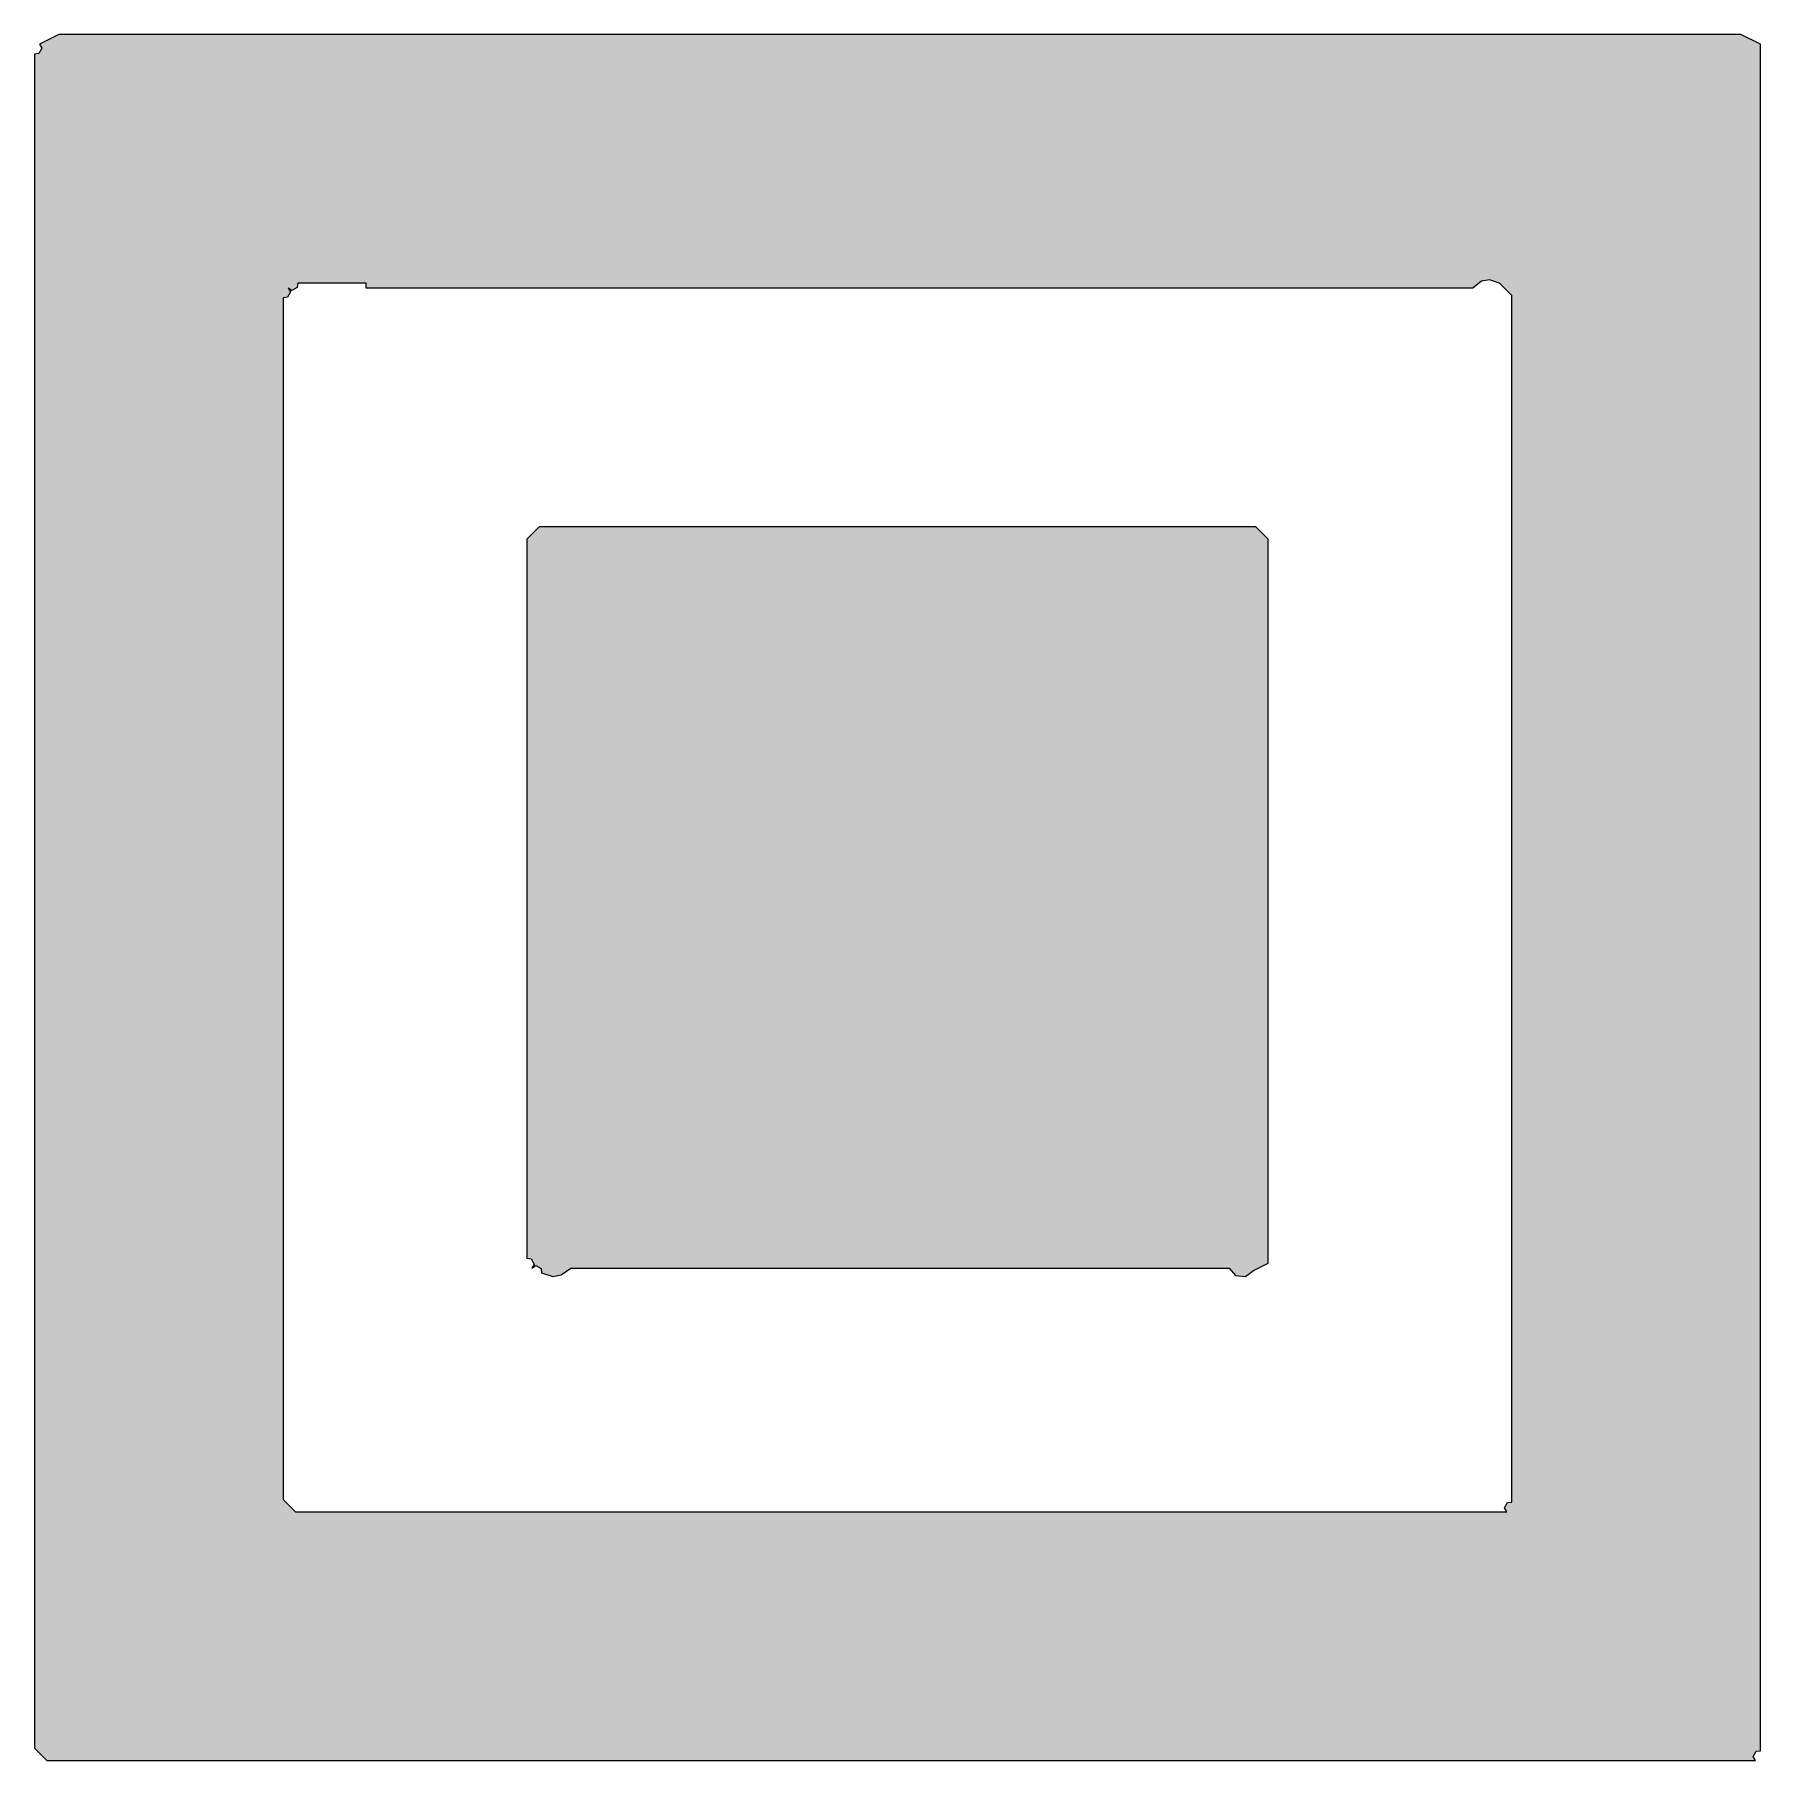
# Model space of a CAD drawing. Extents: x 396092 to 455492, y 17293 to 132793.
# Drawn here: x 410096.3 to 410183.7, y 27017.6 to 27105 of the extents above; entities that cross this region are included whole.
import ezdxf

# ---------------------------------------------------------------- set-up
doc = ezdxf.new("R2010")
doc.units = 0
doc.header["$LTSCALE"] = 1000
doc.header["$MEASUREMENT"] = 0

# ---------------------------------------------------------------- blocks, each defined once
blk = doc.blocks.new('A$C0AC75E25')
h = blk.add_hatch(color=256)
h.paths.add_polyline_path([(25286.8, -5956.1), (25254.1, -5988.8), (25254.1, -7916.9), (25265.8, -7918.2), (25275.1, -7935.2), (25292, -7944.4), (25293.3, -7956.1), (25323.4, -7965.3), (25345.6, -7961.4), (25371.7, -7943.1), (27136.5, -7943.1), (27153.4, -7962.7), (27180.9, -7965.3), (27201.8, -7949.6), (27241, -7930), (27241, -5988.8), (27208.4, -5956.1)], flags=0)
h.paths.add_polyline_path([(23999.2, -4635.8), (23946.9, -4662), (23953.4, -4672.4), (23945.6, -4686.8), (23933.8, -4688.1), (23933.8, -9230.7), (23966.5, -9263.4), (28548.2, -9263.4), (28541.7, -9252.9), (28549.5, -9238.5), (28561.3, -9237.2), (28561.3, -4662), (28509, -4635.8)])
h.paths.add_polyline_path([(27790.1, -5315.6), (27813.6, -5297.3), (27834.5, -5293.4), (27862, -5302.5), (27894.6, -5335.2), (27894.6, -8570.5), (27882.9, -8571.8), (27875, -8586.2), (27881.6, -8596.7), (24633.1, -8596.7), (24600.5, -8564), (24600.5, -5341.7), (24612.2, -5340.4), (24620.1, -5326), (24613.5, -5315.6), (24624, -5322.1), (24638.4, -5314.3), (24639.7, -5302.5), (24822.7, -5302.5), (24822.7, -5315.6)], flags=16)
h.paths.add_polyline_path([(27208.4, -5956.1), (27241, -5988.8), (27241, -7930), (27201.8, -7949.6), (27180.9, -7965.3), (27153.4, -7962.7), (27136.5, -7943.1), (25371.7, -7943.1), (25345.6, -7961.4), (25323.4, -7965.3), (25293.3, -7956.1), (25292, -7944.4), (25277.6, -7936.5), (25267.1, -7943.1), (25273.7, -7932.6), (25265.8, -7918.2), (25254.1, -7916.9), (25254.1, -5988.8), (25286.8, -5956.1)], flags=0)
blk.add_hatch(color=256).paths.add_polyline_path([(27241, -5988.8), (27208.4, -5956.1), (25286.8, -5956.1), (25254.1, -5988.8), (25254.1, -7916.9), (25265.8, -7918.2), (25275.1, -7935.2), (25292, -7944.4), (25293.3, -7956.1), (25323.4, -7965.3), (25345.6, -7961.4), (25371.7, -7943.1), (27136.5, -7943.1), (27153.4, -7962.7), (27180.9, -7965.3), (27201.8, -7949.6), (27241, -7930)])
at = {"color": 7, "lineweight": 0}
for points in [[(23966.5, -9263.4), (28548.2, -9263.4), (28541.7, -9252.9), (28549.5, -9238.5), (28561.3, -9237.2), (28561.3, -4662), (28509, -4635.8), (23999.2, -4635.8), (23946.9, -4662), (23953.4, -4672.4), (23945.6, -4686.8), (23933.8, -4688.1), (23933.8, -9230.7), (23966.5, -9263.4)], [(24633.1, -8596.7), (27881.6, -8596.7), (27875, -8586.2), (27882.9, -8571.8), (27894.6, -8570.5), (27894.6, -5335.2), (27862, -5302.5), (27834.5, -5293.4), (27813.6, -5297.3), (27790.1, -5315.6), (24822.7, -5315.6), (24822.7, -5302.5), (24639.7, -5302.5), (24638.4, -5314.3), (24624, -5322.1), (24613.5, -5315.6), (24620.1, -5326), (24612.2, -5340.4), (24600.5, -5341.7), (24600.5, -8564), (24633.1, -8596.7)], [(25293.3, -7956.1), (25323.4, -7965.3), (25345.6, -7961.4), (25371.7, -7943.1), (27136.5, -7943.1), (27153.4, -7962.7), (27180.9, -7965.3), (27201.8, -7949.6), (27241, -7930), (27241, -5988.8), (27208.4, -5956.1), (25286.8, -5956.1), (25254.1, -5988.8), (25254.1, -7916.9), (25265.8, -7918.2), (25273.7, -7932.6), (25267.1, -7943.1), (25277.6, -7936.5), (25292, -7944.4), (25293.3, -7956.1)]]:
    blk.add_lwpolyline(points, close=True, dxfattribs=at)
blk = doc.blocks.new('A$Ce900529c')
at = {"xscale": 0.000755369590674105, "yscale": 0.000755369590674105, "zscale": 0.000755369590674105}
blk.add_blockref('A$C0AC75E25', (1497.5525, -653.0167), dxfattribs=at)

msp = doc.modelspace()

# ---------------------------------------------------------------- block references
at = {"xscale": 25, "yscale": 25, "zscale": 25}
msp.add_blockref('A$Ce900529c', (372205.524, 43517.971), dxfattribs=at)

doc.saveas('drawing.dxf')
